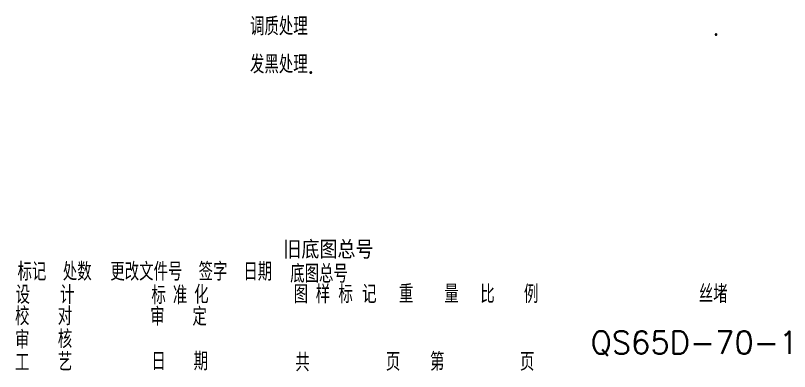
# Model space of a CAD drawing. Header units: millimetres. Extents: x 1188 to 14709, y -1491 to 2629.
# Drawn here: x 3891.2 to 4062.9, y 2237.8 to 2316.8 of the extents above; entities that cross this region are included whole.
import ezdxf

# ---------------------------------------------------------------- set-up
doc = ezdxf.new("R2010")
doc.units = ezdxf.units.MM
doc.layers.add('1', color=3, linetype='Continuous', lineweight=15)
doc.styles.add('HZ', font='txt', dxfattribs={"width": 0.8, "bigfont": 'hztxt'})
doc.styles.add('HZTXT', font='txt', dxfattribs={"bigfont": 'HZTXT'})

msp = doc.modelspace()

# ---------------------------------------------------------------- texts
at = {"layer": '1', "style": 'HZ', "width": 0.8}
for s, p in [('调质处理                             .', (3943.21366, 2312.3513)), ('发黑处理.', (3943.21366, 2303.92309)), ('标记', (3891.63788, 2257.96817)), ('处数', (3901.68208, 2257.96817)), ('更改文件号', (3912.2199, 2257.96817)), ('签字', (3931.81468, 2257.96817)), ('日期', (3941.73639, 2257.96817)), ('底图总号', (3952.13558, 2257.49873)), ('设', (3891.20806, 2252.82946)), ('计', (3901.07411, 2252.82946)), ('标', (3921.34213, 2252.74611)), ('准', (3926.09142, 2252.74611)), ('化', (3930.82216, 2252.89308)), ('图', (3952.9054, 2252.97099)), ('样', (3957.80501, 2252.97099)), ('标', (3962.82711, 2252.97099)), ('记', (3968.09419, 2252.97099)), ('重', (3976.25893, 2253.04301)), ('量', (3986.30858, 2253.04301)), ('比', (3994.3071, 2252.97099)), ('例', (4003.98383, 2252.97099)), ('丝堵', (4042.79296, 2253.03995)), ('校', (3891.08557, 2248.08641)), ('对', (3900.5656, 2248.08641)), ('审', (3921.08787, 2247.98704)), ('定', (3930.44541, 2247.98704)), ('审', (3891.08557, 2242.85891)), ('核', (3900.5656, 2243.00588)), ('工', (3891.08557, 2237.83793)), ('艺', (3900.5656, 2237.9849)), ('日', (3921.34213, 2238.07603)), ('期', (3930.69967, 2238.07603)), ('共', (3953.27287, 2237.83248)), ('页', (3973.36127, 2237.97946)), ('第', (3983.16049, 2237.97946)), ('页', (4003.1264, 2237.97946))]:
    msp.add_text(s, height=4, dxfattribs=at).set_placement(p)
at = {"layer": '1', "style": 'HZTXT'}
msp.add_text('旧底图总号', height=4, dxfattribs=at).set_placement((3950.61004, 2262.83542))
at = {"layer": '1', "insert": (4018.77668, 2246.76406), "char_height": 5, "width": 52.1489, "attachment_point": 1, "style": 'HZTXT'}
msp.add_mtext('QS65D-70-1', dxfattribs=at)

doc.saveas('drawing.dxf')
